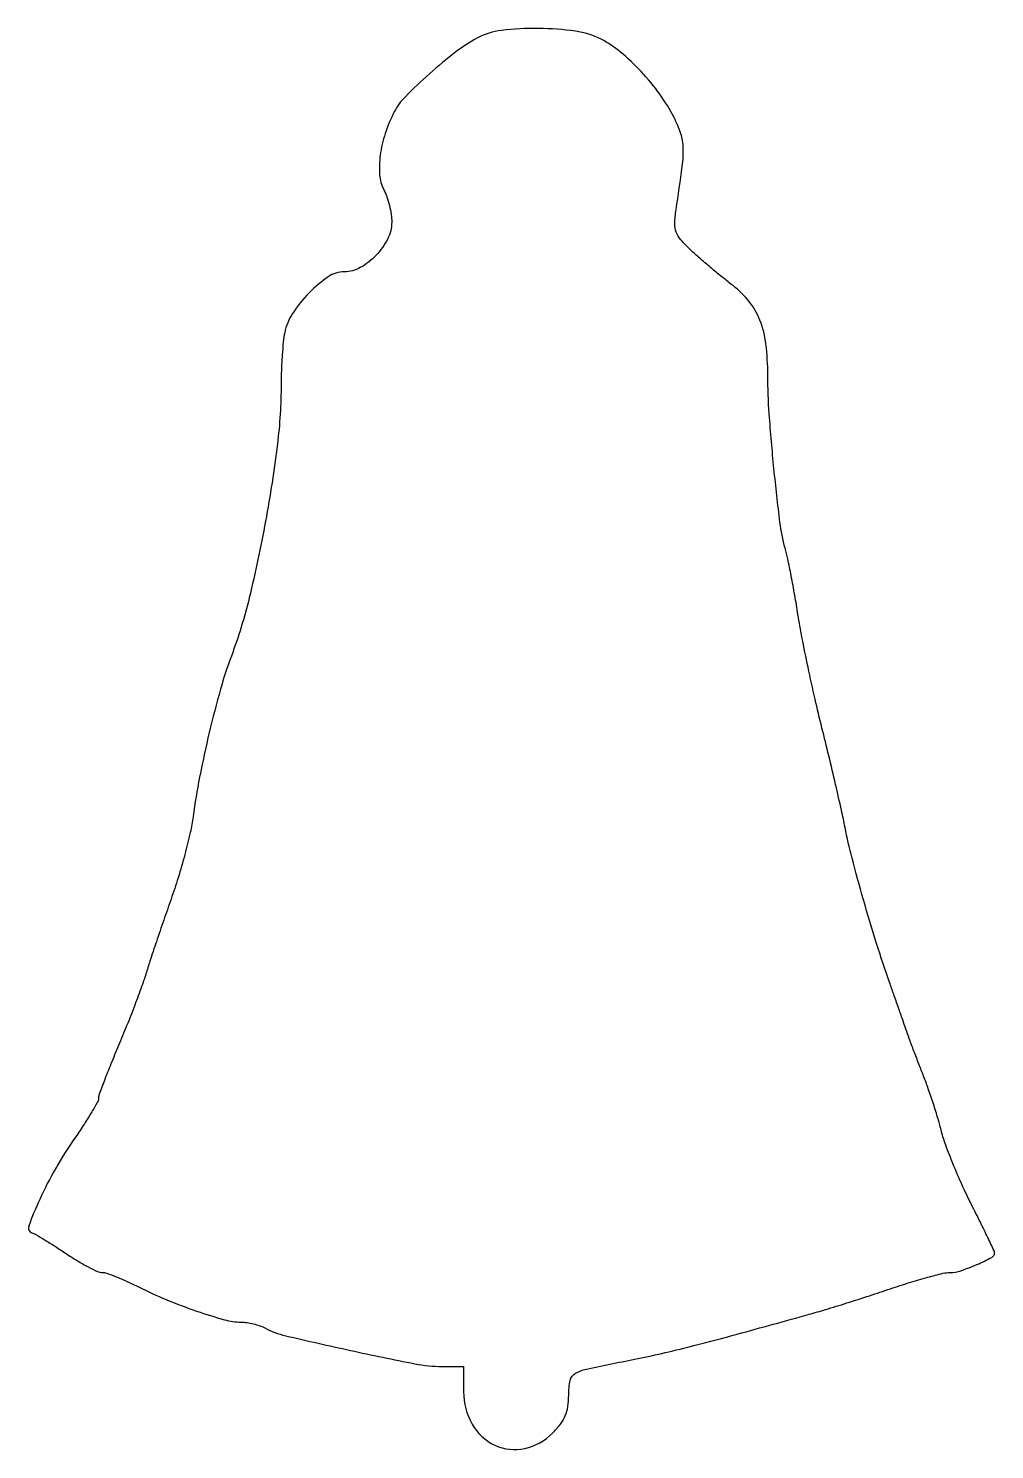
# Model space of a CAD drawing. Extents: x 0 to 175, y 0 to 257.
import ezdxf

# ---------------------------------------------------------------- set-up
doc = ezdxf.new("R2010")
doc.units = 0

msp = doc.modelspace()

# ---------------------------------------------------------------- linework, layer by layer
msp.add_lwpolyline([(81.5, 255.30835, 0.041236), (77.620486, 252.79215, 0.017347), (72.831093, 248.819161, 0.015735), (68.467026, 244.682517, 0.076003), (66.462111, 241.926731, 0.039991), (64.827124, 238.030437, 0.045856), (63.923881, 234.09707, 0.051205), (63.811476, 230.558314, 0.102022), (64.566323, 227.871746, -0.037078), (65.115851, 226.583237, -0.022651), (65.578857, 224.995286, -0.022648), (65.896422, 223.371435, -0.036976), (66, 221.972737, -0.118416), (65.276566, 218.960945, -0.072988), (63.156836, 215.974029, -0.073812), (60.301373, 213.755445, -0.129003), (57.422087, 213, 0.151664), (54.535526, 212.10381, 0.048595), (51.059256, 209.180641, 0.048553), (48.074851, 205.470924, 0.096054), (46.647613, 201.988067, 0.02383), (46.397992, 200.333569, 0.008164), (46.190236, 197.917209, 0.008093), (46.047501, 195.239483, 0.009267), (46, 192.676899, -0.030929), (45.329361, 181.845731, -0.014292), (43.187948, 167.890228, -0.014306), (40.242936, 154.035644, -0.029906), (37.008658, 143.5, 0.02082), (35.048324, 137.504542, 0.010111), (33.021244, 129.701312, 0.010068), (31.256938, 121.575304, 0.015654), (30.098003, 114.5, -0.023093), (29.573945, 111.574069, -0.009221), (28.598267, 107.61875, -0.009102), (27.387842, 103.385317, -0.011332), (26.103064, 99.5, 0.002164), (24.777244, 95.724261, 0.001977), (23.443151, 91.821875, 0.001976), (22.27906, 88.326734, 0.006445), (21.54741, 86, -0.013791), (20.788358, 83.704529, -0.004407), (19.535982, 80.333918, -0.004393), (18.074519, 76.603043, -0.004892), (16.597926, 73.030359, 0.004059), (15.219354, 69.710521, 0.005828), (14.056507, 66.746006, 0.003275), (13.12291, 64.232246, 0.087167), (12.998693, 63.530359, -0.127067), (12.829681, 62.879454, -0.007027), (11.774796, 61.040809, -0.010501), (10.429087, 58.874845, -0.007462), (8.834067, 56.502182, 0.02076), (5.251712, 50.85455, 0.024294), (2.348594, 45.21186, 0.018672), (0.37426, 40.398579, 0.423077), (0.960888, 39.179704, -0.051849), (1.647853, 38.8685, -0.004844), (3.244778, 37.914184, -0.006181), (5.128481, 36.731358, -0.004819), (7.146745, 35.401248, 0.012091), (9.186956, 34.098827, 0.015268), (11.137169, 32.999117, 0.013366), (12.804896, 32.180759, 0.107777), (13.633733, 32, -0.083506), (14.471631, 31.859078, -0.011087), (16.161683, 31.231751, -0.01259), (18.146483, 30.386087, -0.010268), (20.227568, 29.384683, 0.019215), (25.212771, 27.094753, 0.015627), (30.712434, 25.018872, 0.0147), (35.750654, 23.458859, 0.065156), (38.815741, 23.024588, -0.035168), (39.840824, 22.941452, -0.022727), (41.009084, 22.708671, -0.022845), (42.135853, 22.375116, -0.039497), (43.030546, 21.983652, 0.065271), (46.829416, 20.549239, 0.004077), (58.558221, 17.895318, 0.00484), (70.186229, 15.48135, 0.048792), (75.107204, 15), (79, 15), (79, 10.423077, 0.128284), (80.524694, 4.578227, 0.157265), (84.639676, 0.756454, 0.165168), (90.048272, 0.16394, 0.142741), (95.076923, 2.923077, 0.033517), (96.501439, 4.552541, 0.062532), (97.380957, 6.065825, 0.063916), (97.84763, 7.726685, 0.036582), (98, 9.8065, -0.05272), (98.285956, 12.510998, -0.221816), (99.245179, 13.780029, -0.070381), (101.491247, 14.590897, -0.002512), (110.5, 16.425521, 0.008131), (115.456286, 17.493011, 0.006119), (120.871027, 18.821766, 0.003629), (128.448098, 20.838542, 0.000787), (141.5, 24.436278, 0.006031), (144.405978, 25.28011, 0.00256), (148.281448, 26.478033, 0.002532), (152.405469, 27.798939, 0.003314), (156.160247, 29.050169, -0.006913), (159.632942, 30.179691, -0.008501), (162.904999, 31.133487, -0.007234), (165.670508, 31.846029, -0.059495), (166.959907, 32, 0.080454), (168.922816, 32.317906, 0.023616), (171.780267, 33.420782, 0.016413), (174.505512, 34.731836, 0.279338), (175, 35.547878, 0.110716), (174.919162, 35.908473, 0.001094), (173.776416, 38.31546, 0.003528), (172.431143, 41.082718, 0.002272), (170.834609, 44.272197, -0.010703), (169.147816, 47.788914, -0.009228), (167.524067, 51.551833, -0.009326), (166.177844, 55.019942, -0.026418), (165.41395, 57.5, 0.010754), (164.790325, 59.775635, 0.006125), (163.943894, 62.5, 0.006114), (163.024178, 65.22315, 0.010058), (162.172221, 67.5, -0.002598), (161.322964, 69.670407, -0.00197), (160.413264, 72.059375, -0.001991), (159.577316, 74.308077, -0.004644), (158.973781, 76, 0.000529), (158.385745, 77.692366, 0.00023), (157.600733, 79.940625, 0.000227), (156.764123, 82.329643, 0.000303), (156.001503, 84.5, -0.008699), (153.676043, 91.491301, -0.006116), (151.293477, 99.432502, -0.006109), (149.23239, 106.966695, -0.015489), (147.972726, 112.5, 0.006718), (147.323368, 115.602929, 0.00207), (146.262443, 120.2625, 0.002071), (145.032334, 125.465684, 0.002272), (143.795889, 130.5, -0.005233), (142.547479, 135.716227, -0.003948), (141.281235, 141.471875, -0.003992), (140.17711, 146.900001, -0.009212), (139.455308, 151, 0.004359), (138.872278, 154.510938, 0.004286), (138.224961, 158.03125, 0.004218), (137.605078, 161.107289, 0.016272), (137.142235, 163, -0.037502), (136.195729, 167.732338, -0.005604), (135.117723, 177.384391, -0.006691), (134.257265, 187.29127, -0.018316), (134, 194.311819, 0.030295), (133.657759, 199.955185, 0.062414), (132.583141, 204.238564, 0.074533), (130.647884, 207.624323, 0.063708), (127.710956, 210.503646, -0.007884), (125.943712, 211.886628, -0.004778), (123.89425, 213.575859, -0.004786), (121.891655, 215.291827, -0.008398), (120.272951, 216.754597, -0.019891), (118.271945, 218.77981, -0.094519), (117.422831, 220.161242, -0.102641), (117.177187, 221.702127, -0.025584), (117.427193, 224.254597, 0.004121), (118.535517, 232.088195, 0.03881), (118.721247, 235.478492, 0.075353), (118.288034, 237.953591, 0.037029), (117.046542, 240.90877, 0.038695), (114.464809, 245.128235, 0.030838), (111.074903, 249.25143, 0.031676), (107.371746, 252.754959, 0.055715), (103.858052, 255.072417, 0.083528), (99.246989, 256.524462, 0.031974), (92.517688, 257.026577, 0.031678), (85.845002, 256.674047, 0.094489)], format="xyb", close=True)

doc.saveas('drawing.dxf')
